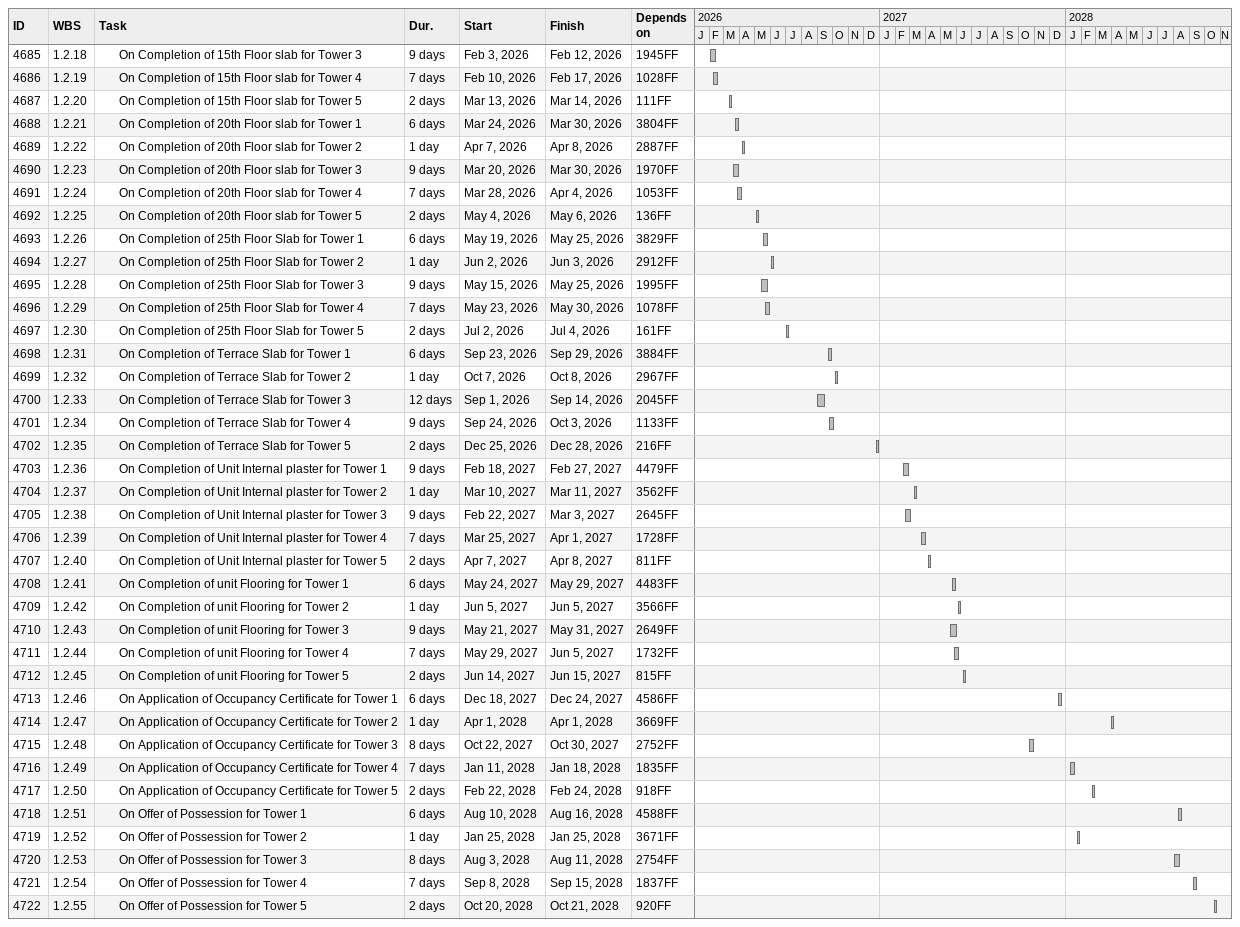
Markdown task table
| ID | WBS | Task | Duration | Start | Finish | Predecessors |
|---|---|---|---|---|---|---|
| 4685 | 1.2.18 | On Completion of 15th Floor slab for Tower 3 | 9d | 2026-02-03 | 2026-02-12 | 1945FF |
| 4686 | 1.2.19 | On Completion of 15th Floor slab for Tower 4 | 7d | 2026-02-10 | 2026-02-17 | 1028FF |
| 4687 | 1.2.20 | On Completion of 15th Floor slab for Tower 5 | 2d | 2026-03-13 | 2026-03-14 | 111FF |
| 4688 | 1.2.21 | On Completion of 20th Floor slab for Tower 1 | 6d | 2026-03-24 | 2026-03-30 | 3804FF |
| 4689 | 1.2.22 | On Completion of 20th Floor slab for Tower 2 | 1d | 2026-04-07 | 2026-04-08 | 2887FF |
| 4690 | 1.2.23 | On Completion of 20th Floor slab for Tower 3 | 9d | 2026-03-20 | 2026-03-30 | 1970FF |
| 4691 | 1.2.24 | On Completion of 20th Floor slab for Tower 4 | 7d | 2026-03-28 | 2026-04-04 | 1053FF |
| 4692 | 1.2.25 | On Completion of 20th Floor slab for Tower 5 | 2d | 2026-05-04 | 2026-05-06 | 136FF |
| 4693 | 1.2.26 | On Completion of 25th Floor Slab for Tower 1 | 6d | 2026-05-19 | 2026-05-25 | 3829FF |
| 4694 | 1.2.27 | On Completion of 25th Floor Slab for Tower 2 | 1d | 2026-06-02 | 2026-06-03 | 2912FF |
| 4695 | 1.2.28 | On Completion of 25th Floor Slab for Tower 3 | 9d | 2026-05-15 | 2026-05-25 | 1995FF |
| 4696 | 1.2.29 | On Completion of 25th Floor Slab for Tower 4 | 7d | 2026-05-23 | 2026-05-30 | 1078FF |
| 4697 | 1.2.30 | On Completion of 25th Floor Slab for Tower 5 | 2d | 2026-07-02 | 2026-07-04 | 161FF |
| 4698 | 1.2.31 | On Completion of Terrace Slab for Tower 1 | 6d | 2026-09-23 | 2026-09-29 | 3884FF |
| 4699 | 1.2.32 | On Completion of Terrace Slab for Tower 2 | 1d | 2026-10-07 | 2026-10-08 | 2967FF |
| 4700 | 1.2.33 | On Completion of Terrace Slab for Tower 3 | 12d | 2026-09-01 | 2026-09-14 | 2045FF |
| 4701 | 1.2.34 | On Completion of Terrace Slab for Tower 4 | 9d | 2026-09-24 | 2026-10-03 | 1133FF |
| 4702 | 1.2.35 | On Completion of Terrace Slab for Tower 5 | 2d | 2026-12-25 | 2026-12-28 | 216FF |
| 4703 | 1.2.36 | On Completion of Unit Internal plaster for Tower 1 | 9d | 2027-02-18 | 2027-02-27 | 4479FF |
| 4704 | 1.2.37 | On Completion of Unit Internal plaster for Tower 2 | 1d | 2027-03-10 | 2027-03-11 | 3562FF |
| 4705 | 1.2.38 | On Completion of Unit Internal plaster for Tower 3 | 9d | 2027-02-22 | 2027-03-03 | 2645FF |
| 4706 | 1.2.39 | On Completion of Unit Internal plaster for Tower 4 | 7d | 2027-03-25 | 2027-04-01 | 1728FF |
| 4707 | 1.2.40 | On Completion of Unit Internal plaster for Tower 5 | 2d | 2027-04-07 | 2027-04-08 | 811FF |
| 4708 | 1.2.41 | On Completion of unit Flooring for Tower 1 | 6d | 2027-05-24 | 2027-05-29 | 4483FF |
| 4709 | 1.2.42 | On Completion of unit Flooring for Tower 2 | 1d | 2027-06-05 | 2027-06-05 | 3566FF |
| 4710 | 1.2.43 | On Completion of unit Flooring for Tower 3 | 9d | 2027-05-21 | 2027-05-31 | 2649FF |
| 4711 | 1.2.44 | On Completion of unit Flooring for Tower 4 | 7d | 2027-05-29 | 2027-06-05 | 1732FF |
| 4712 | 1.2.45 | On Completion of unit Flooring for Tower 5 | 2d | 2027-06-14 | 2027-06-15 | 815FF |
| 4713 | 1.2.46 | On Application of Occupancy Certificate for Tower 1 | 6d | 2027-12-18 | 2027-12-24 | 4586FF |
| 4714 | 1.2.47 | On Application of Occupancy Certificate for Tower 2 | 1d | 2028-04-01 | 2028-04-01 | 3669FF |
| 4715 | 1.2.48 | On Application of Occupancy Certificate for Tower 3 | 8d | 2027-10-22 | 2027-10-30 | 2752FF |
| 4716 | 1.2.49 | On Application of Occupancy Certificate for Tower 4 | 7d | 2028-01-11 | 2028-01-18 | 1835FF |
| 4717 | 1.2.50 | On Application of Occupancy Certificate for Tower 5 | 2d | 2028-02-22 | 2028-02-24 | 918FF |
| 4718 | 1.2.51 | On Offer of Possession for Tower 1 | 6d | 2028-08-10 | 2028-08-16 | 4588FF |
| 4719 | 1.2.52 | On Offer of Possession for Tower 2 | 1d | 2028-01-25 | 2028-01-25 | 3671FF |
| 4720 | 1.2.53 | On Offer of Possession for Tower 3 | 8d | 2028-08-03 | 2028-08-11 | 2754FF |
| 4721 | 1.2.54 | On Offer of Possession for Tower 4 | 7d | 2028-09-08 | 2028-09-15 | 1837FF |
| 4722 | 1.2.55 | On Offer of Possession for Tower 5 | 2d | 2028-10-20 | 2028-10-21 | 920FF |
